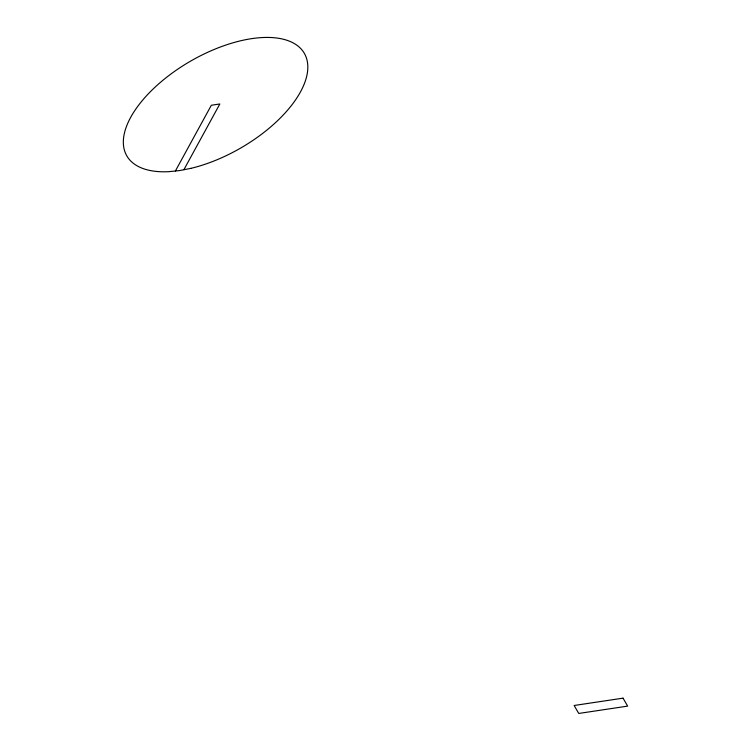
<?xml version="1.0" encoding="UTF-8"?>
<svg xmlns="http://www.w3.org/2000/svg" width="751" height="751" viewBox="0 0 751 751"><rect width="100%" height="100%" fill="white"/><g stroke="black" fill="none" stroke-linecap="round" stroke-linejoin="round"><path stroke-width="1.13" d="M175.387 171.003L211.341 105.253L219.836 103.976L183.873 169.726M190.904 168.355L179.517 170.58L168.74 171.679A102.502 50.157 -30 0 1 163.371 79.897A102.502 50.157 -30 0 1 306.568 58.437A102.502 50.157 -30 0 1 190.904 168.355M623.048 698.158L574.139 705.489L578.739 713.45L627.648 706.118L623.048 698.158"/></g></svg>
